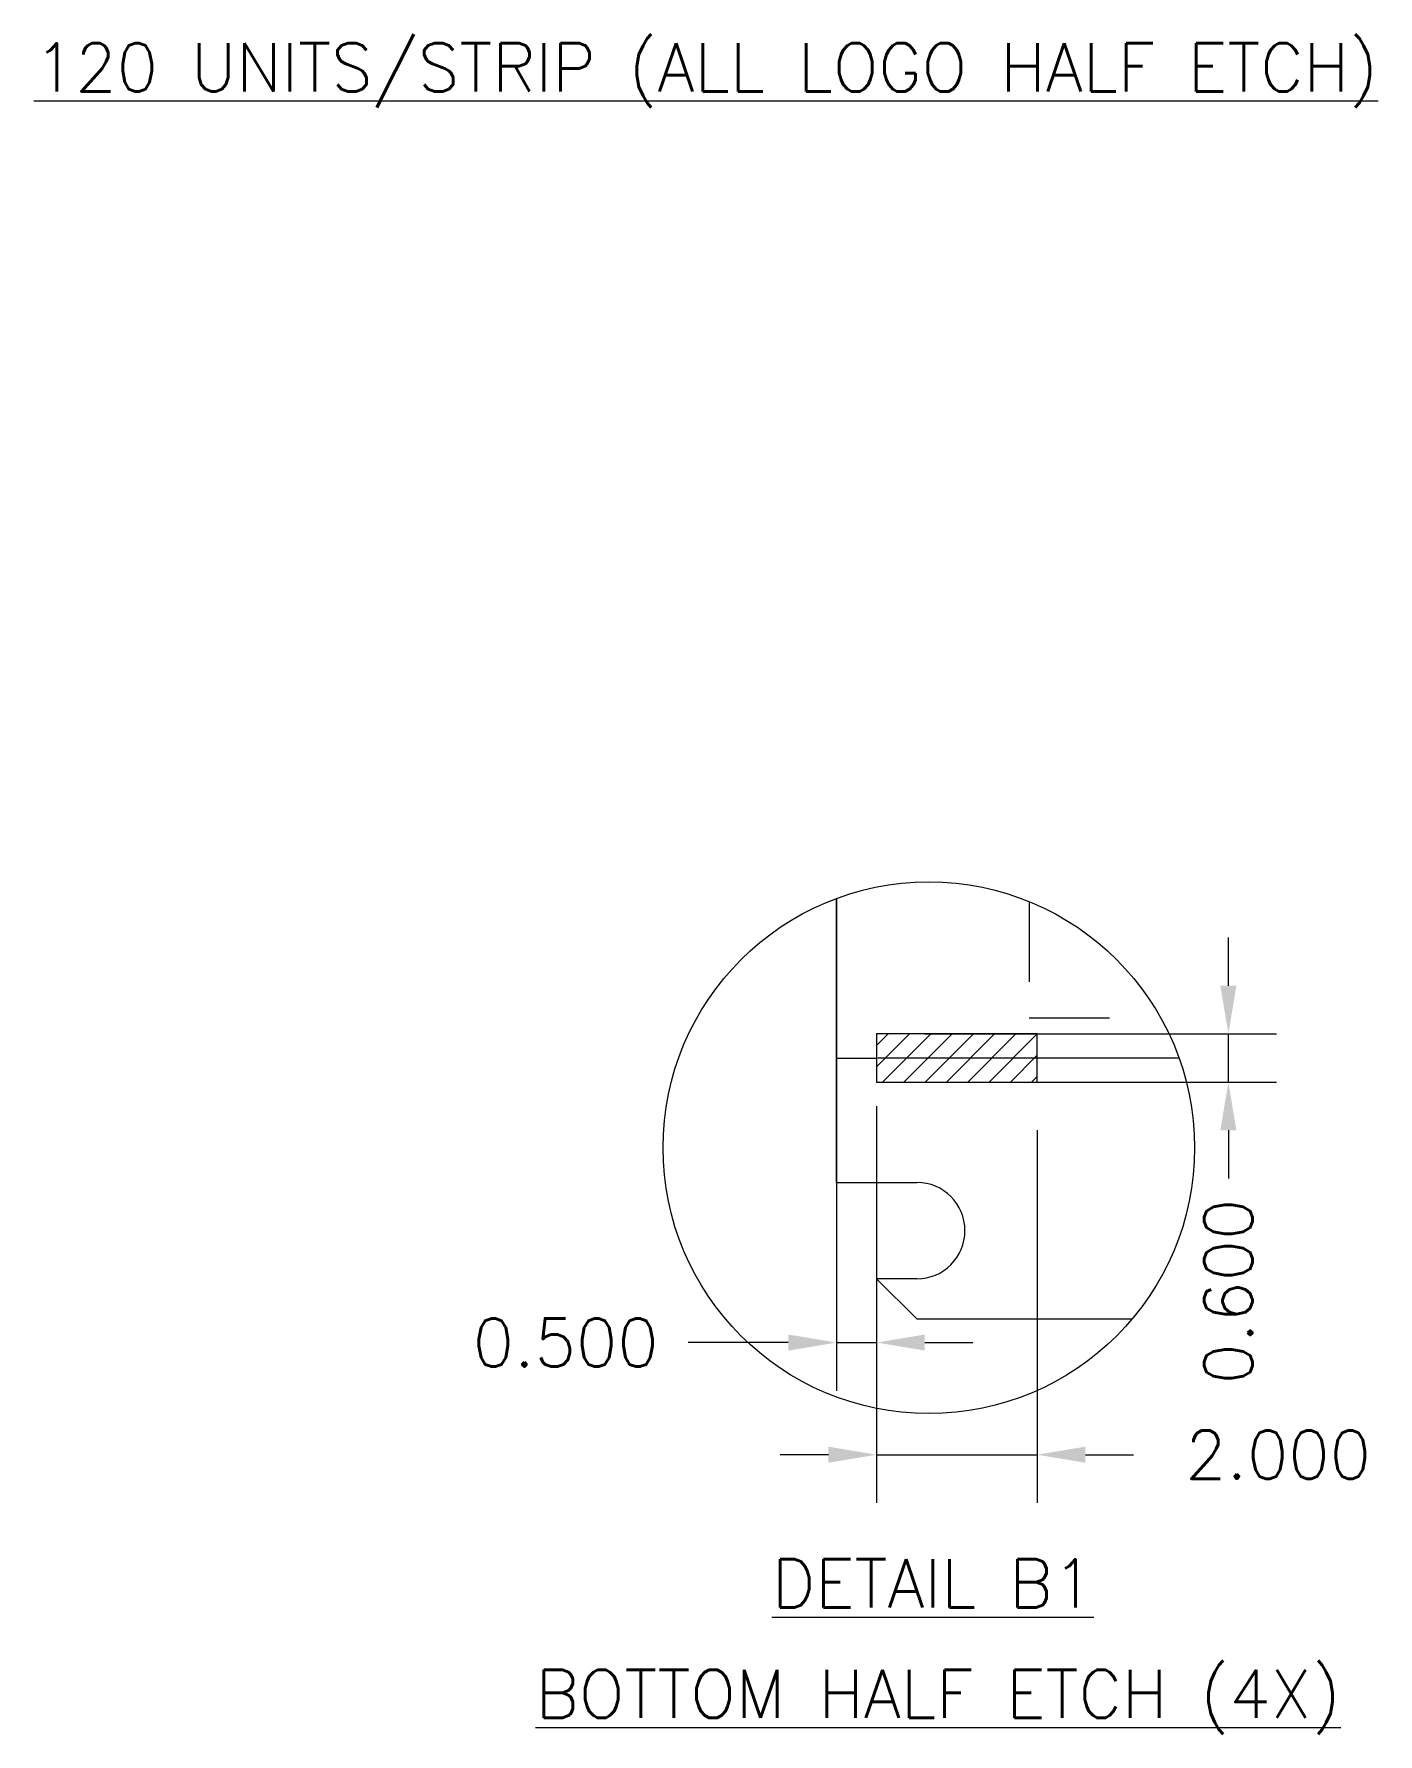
# Model space of a CAD drawing. Extents: x 0.5 to 10.25, y 0.33 to 6.92.
# Drawn here: x 8.138 to 9.812, y 1.695 to 3.812 of the extents above; entities that cross this region are included whole.
import ezdxf

# ---------------------------------------------------------------- set-up
doc = ezdxf.new("R2010")
doc.units = 0
doc.header["$LTSCALE"] = 0.006
doc.header["$MEASUREMENT"] = 0
doc.linetypes.add('CENTER', pattern=[2, 1.25, -0.25, 0.25, -0.25])
doc.linetypes.add('HIDDEN', pattern=[0.375, 0.25, -0.125])
for name, color, linetype in [('1', 7, 'CONTINUOUS'), ('1D', 7, 'CONTINUOUS'), ('2D', 7, 'CONTINUOUS'), ('DIM', 7, 'CONTINUOUS')]:
    doc.layers.add(name, color=color, linetype=linetype)
doc.styles.add('SIMPLEX', font='SIMPLEX')

msp = doc.modelspace()

# ---------------------------------------------------------------- hatches: boundary and pattern name
at = {"layer": '1D', "lineweight": 13}
h = msp.add_hatch(dxfattribs=at)
h.set_pattern_fill('ANSI31', color=256, scale=0.15)
h.set_pattern_definition([(45, (9.387237, 2.56665), (-0.0132583, 0.0132583), [])])
h.paths.add_polyline_path([(9.387237, 2.536649), (9.187237, 2.536649), (9.187237, 2.506649), (9.387237, 2.506649)])
h.paths.add_polyline_path([(9.387237, 2.566649), (9.247237, 2.566649), (9.187237, 2.566649), (9.187237, 2.536649), (9.387237, 2.536649)])

# ---------------------------------------------------------------- linework, layer by layer
at = {"layer": '1', "lineweight": 13}
for p, q in [((9.137237, 2.735356), (9.137237, 2.381649)), ((9.137237, 2.381649), (9.237237, 2.381649)), ((9.187237, 2.261649), (9.237237, 2.211649)), ((9.237237, 2.261649), (9.187237, 2.261649)), ((9.237237, 2.211649), (9.505492, 2.211649))]:
    msp.add_line(p, q, dxfattribs=at)
msp.add_arc((9.237237, 2.321649), 0.06, 270, 90, dxfattribs=at)
at = {"layer": '1D', "linetype": 'CENTER', "lineweight": 13, "ltscale": 50}
for p, q in [((9.137237, 2.381649), (9.137237, 2.735356)), ((9.563872, 2.536649), (9.137237, 2.536649))]:
    msp.add_line(p, q, dxfattribs=at)
at = {"layer": '1D', "linetype": 'HIDDEN', "lineweight": 13, "ltscale": 50}
for p, q in [((9.377237, 2.731459), (9.377237, 2.586649)), ((9.377237, 2.586649), (9.541098, 2.586649))]:
    msp.add_line(p, q, dxfattribs=at)
at = {"layer": '2D', "lineweight": 13}
for p, q in [((9.387237, 2.566649), (9.187237, 2.566649)), ((9.187237, 2.566649), (9.187237, 2.506649)), ((9.387237, 2.506649), (9.387237, 2.566649)), ((9.137237, 2.536649), (9.187237, 2.536649)), ((9.187237, 2.506649), (9.387237, 2.506649))]:
    msp.add_line(p, q, dxfattribs=at)
msp.add_circle((9.252227, 2.424888), 0.331079, dxfattribs=at)
at = {"layer": 'DIM', "lineweight": 13}
for p, q in [((9.625321, 2.626649), (9.625321, 2.686649)), ((9.247237, 2.566649), (9.685321, 2.566649)), ((9.625321, 2.506649), (9.625321, 2.566649)), ((9.247237, 2.506649), (9.685321, 2.506649)), ((9.137237, 2.476649), (9.137237, 2.12227)), ((9.187237, 2.476649), (9.187237, 2.12227)), ((9.187237, 2.446649), (9.187237, 1.982594)), ((9.387237, 2.446649), (9.387237, 1.982594)), ((9.625321, 2.446649), (9.625321, 2.386649)), ((9.077237, 2.18227), (8.952571, 2.18227)), ((9.137237, 2.18227), (9.187237, 2.18227)), ((9.247237, 2.18227), (9.307237, 2.18227)), ((9.127237, 2.042594), (9.067237, 2.042594)), ((9.187237, 2.042594), (9.387237, 2.042594)), ((9.447237, 2.042594), (9.507237, 2.042594))]:
    msp.add_line(p, q, dxfattribs=at)
for points in [[(9.615321, 2.626649), (9.635321, 2.626649), (9.625321, 2.566649)], [(9.615321, 2.446649), (9.635321, 2.446649), (9.625321, 2.506649)], [(9.077237, 2.19227), (9.077237, 2.17227), (9.137237, 2.18227)], [(9.247237, 2.19227), (9.247237, 2.17227), (9.187237, 2.18227)], [(9.127237, 2.052594), (9.127237, 2.032594), (9.187237, 2.042594)], [(9.447237, 2.052594), (9.447237, 2.032594), (9.387237, 2.042594)]]:
    msp.add_solid(points, dxfattribs=at)

# ---------------------------------------------------------------- texts
at = {"layer": '1D', "lineweight": 13, "style": 'SIMPLEX'}
for s, p in [('%%U120 UNITS/STRIP (ALL LOGO HALF ETCH)', (8.13769, 3.740551)), ('%%UDETAIL B1', (9.05681, 1.852392)), ('%%UBOTTOM HALF ETCH (4X)', (8.762432, 1.714753))]:
    msp.add_text(s, height=0.06, rotation=360, dxfattribs=at).set_placement(p)
at = {"layer": 'DIM', "lineweight": 13, "insert": (9.625349, 2.245767), "char_height": 0.06, "attachment_point": 5, "rotation": 90, "style": 'SIMPLEX'}
msp.add_mtext('\\A1;0.600', dxfattribs=at)
at = {"layer": 'DIM', "lineweight": 13, "char_height": 0.06, "attachment_point": 5, "style": 'SIMPLEX'}
for s, insert in [('\\A1;0.500', (8.799892, 2.18227)), ('\\A1;2.000', (9.687237, 2.042594))]:
    msp.add_mtext(s, dxfattribs=dict(at, insert=insert))

doc.saveas('drawing.dxf')
